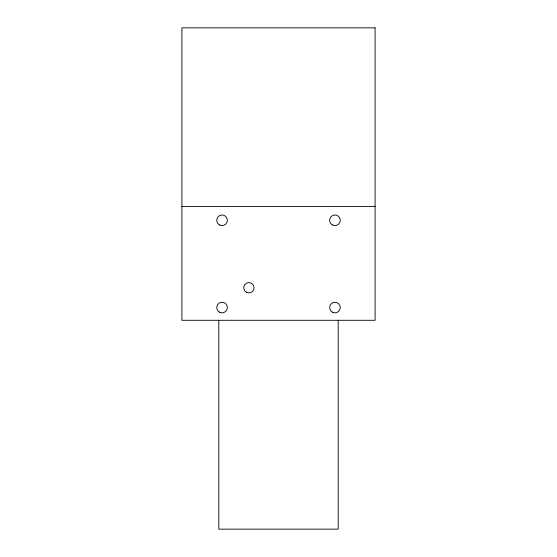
<?xml version="1.0" encoding="UTF-8"?>
<svg xmlns="http://www.w3.org/2000/svg" width="557" height="557" viewBox="0 0 557 557"><rect width="100%" height="100%" fill="white"/><g stroke="black" fill="none" stroke-linecap="round" stroke-linejoin="round"><path stroke-width="0.84" d="M181.909 206.536L375.091 206.536M338.203 320.296L338.203 529.15L218.797 529.15L218.797 320.296M375.091 27.85L181.909 27.85L181.909 320.296L375.091 320.296L375.091 27.85M332.285 224.896A5.319 5.319 0 0 0 340.264 220.293A5.319 5.319 0 0 0 332.285 215.684A5.319 5.319 0 0 0 332.285 224.896M332.285 312.15A5.319 5.319 0 0 0 340.264 307.541A5.319 5.319 0 0 0 332.285 302.938A5.319 5.319 0 0 0 332.285 312.15M219.395 312.15A5.319 5.319 0 0 0 227.374 307.541A5.319 5.319 0 0 0 219.395 302.938A5.319 5.319 0 0 0 219.395 312.15M219.395 224.896A5.319 5.319 0 0 0 227.374 220.293A5.319 5.319 0 0 0 219.395 215.684A5.319 5.319 0 0 0 219.395 224.896M246.333 292.202A5.145 5.145 0 0 0 254.055 287.746A5.145 5.145 0 0 0 246.333 283.283A5.145 5.145 0 0 0 246.333 292.202"/></g></svg>
